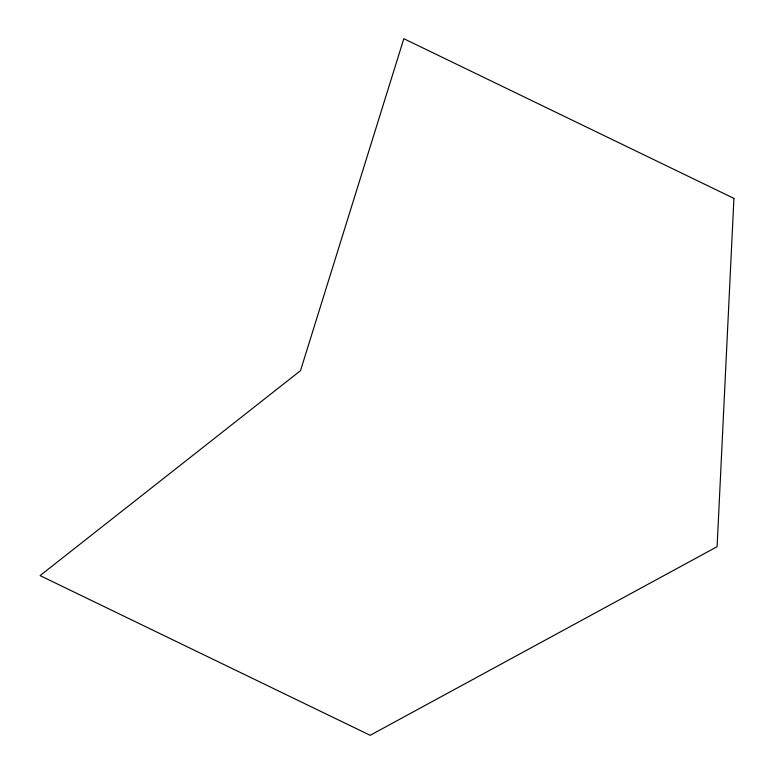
<?xml version="1.0" encoding="UTF-8"?>
<svg xmlns="http://www.w3.org/2000/svg" width="774" height="774" viewBox="0 0 774 774"><rect width="100%" height="100%" fill="white"/><g stroke="black" fill="none" stroke-linecap="round" stroke-linejoin="round"><path stroke-width="1.16" d="M733.926 198.396L717.101 546.696L370.175 735.3L40.074 575.604L300.506 370.659L403.825 38.7L733.926 198.396"/></g></svg>
